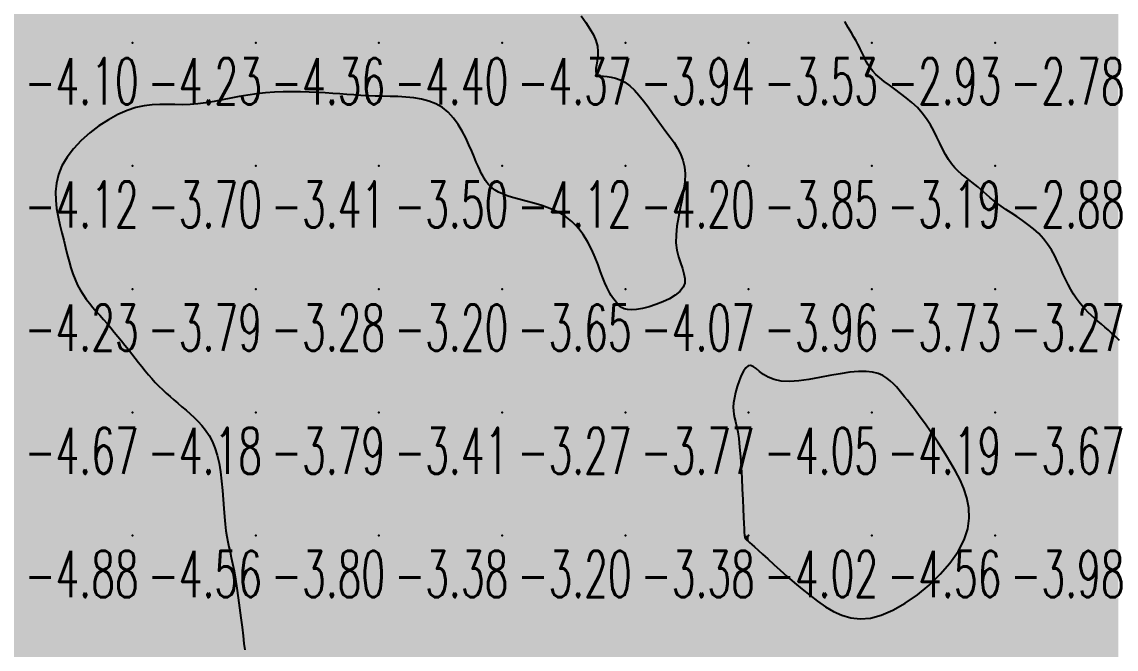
# Model space of a CAD drawing. Header units: millimetres. Extents: x 88261 to 90953, y 390274 to 392322.
# Drawn here: x 90121.3 to 90210.1, y 391508 to 391558.9 of the extents above; entities that cross this region are included whole.
import ezdxf
from ezdxf.enums import TextEntityAlignment as Align

# ---------------------------------------------------------------- set-up
doc = ezdxf.new("R2010")
doc.units = ezdxf.units.MM
doc.header["$LTSCALE"] = 25
for name, color, linetype in [('CN_03_00', 7, 'Continuous'), ('COTEAlt', 7, 'Continuous'), ('TN_COLORIAGE', 7, 'Continuous')]:
    doc.layers.add(name, color=color, linetype=linetype)
doc.styles.add('Simplex 1.0', font='Simplex.shx', dxfattribs={"width": 0.99, "height": 2.5})
doc.styles.get("Standard").update_dxf_attribs({"font": 'times.ttf'})

# ---------------------------------------------------------------- blocks, each defined once
blk = doc.blocks.new('COTE')
at = {"color": 0}
blk.add_point((0, 0), dxfattribs=at)
at = {"layer": 'COTEAlt'}
blk.add_attdef('ALT', text='', height=3.75, dxfattribs=at).set_placement((1.25, -1.25), align=Align.TOP_LEFT)

msp = doc.modelspace()

# ---------------------------------------------------------------- linework, layer by layer
at = {"layer": 'CN_03_00', "flags": 128}
for points, elevation in [([(90166.671, 391559.41), (90167.035, 391558.883), (90167.369, 391558.376), (90167.651, 391557.887), (90167.857, 391557.415), (90167.974, 391556.961), (90168.015, 391556.529), (90168.002, 391556.126), (90167.958, 391555.757), (90167.904, 391555.428), (90167.862, 391555.146), (90167.855, 391554.916), (90167.903, 391554.744), (90168.025, 391554.632), (90168.215, 391554.565), (90168.463, 391554.524), (90168.759, 391554.49), (90169.092, 391554.443), (90169.452, 391554.364), (90169.829, 391554.235), (90170.214, 391554.036), (90170.596, 391553.753), (90170.976, 391553.396), (90171.352, 391552.979), (90171.725, 391552.517), (90172.095, 391552.024), (90172.461, 391551.516), (90172.824, 391551.006), (90173.184, 391550.51), (90173.539, 391550.038), (90173.881, 391549.584), (90174.199, 391549.135), (90174.485, 391548.681), (90174.726, 391548.211), (90174.915, 391547.714), (90175.04, 391547.178), (90175.092, 391546.593), (90175.065, 391545.952), (90174.976, 391545.265), (90174.847, 391544.547), (90174.699, 391543.812), (90174.554, 391543.077), (90174.432, 391542.354), (90174.356, 391541.66), (90174.347, 391541.009), (90174.419, 391540.411), (90174.549, 391539.867), (90174.71, 391539.369), (90174.871, 391538.912), (90175.003, 391538.491), (90175.078, 391538.1), (90175.066, 391537.734), (90174.936, 391537.388), (90174.671, 391537.057), (90174.289, 391536.745), (90173.818, 391536.458), (90173.288, 391536.202), (90172.727, 391535.981), (90172.164, 391535.801), (90171.628, 391535.668), (90171.147, 391535.587), (90170.744, 391535.561), (90170.415, 391535.584), (90170.149, 391535.649), (90169.936, 391535.745), (90169.766, 391535.866), (90169.629, 391536.004), (90169.514, 391536.149), (90169.41, 391536.293), (90169.309, 391536.432), (90169.206, 391536.575), (90169.1, 391536.732), (90168.988, 391536.917), (90168.866, 391537.14), (90168.734, 391537.414), (90168.587, 391537.751), (90168.424, 391538.162), (90168.241, 391538.655), (90168.033, 391539.212), (90167.793, 391539.814), (90167.516, 391540.438), (90167.195, 391541.063), (90166.823, 391541.668), (90166.396, 391542.232), (90165.906, 391542.732), (90165.351, 391543.154), (90164.745, 391543.503), (90164.108, 391543.79), (90163.457, 391544.026), (90162.812, 391544.221), (90162.189, 391544.387), (90161.609, 391544.535), (90161.088, 391544.676), (90160.642, 391544.819), (90160.267, 391544.966), (90159.952, 391545.115), (90159.692, 391545.268), (90159.476, 391545.423), (90159.297, 391545.581), (90159.145, 391545.741), (90159.013, 391545.903), (90158.893, 391546.068), (90158.779, 391546.243), (90158.667, 391546.436), (90158.553, 391546.656), (90158.431, 391546.911), (90158.298, 391547.209), (90158.148, 391547.558), (90157.977, 391547.968), (90157.782, 391548.441), (90157.557, 391548.963), (90157.299, 391549.512), (90157.006, 391550.07), (90156.672, 391550.616), (90156.296, 391551.13), (90155.872, 391551.592), (90155.399, 391551.982), (90154.874, 391552.286), (90154.304, 391552.51), (90153.701, 391552.667), (90153.074, 391552.77), (90152.434, 391552.831), (90151.789, 391552.863), (90151.151, 391552.879), (90150.528, 391552.891), (90149.93, 391552.909), (90149.35, 391552.935), (90148.783, 391552.967), (90148.221, 391553.003), (90147.657, 391553.042), (90147.084, 391553.082), (90146.495, 391553.123), (90145.884, 391553.163), (90145.245, 391553.199), (90144.581, 391553.229), (90143.896, 391553.25), (90143.195, 391553.258), (90142.484, 391553.25), (90141.765, 391553.223), (90141.045, 391553.173), (90140.328, 391553.098), (90139.617, 391552.995), (90138.915, 391552.873), (90138.222, 391552.739), (90137.539, 391552.603), (90136.867, 391552.474), (90136.208, 391552.361), (90135.562, 391552.273), (90134.929, 391552.22), (90134.311, 391552.205), (90133.7, 391552.214), (90133.09, 391552.229), (90132.474, 391552.232), (90131.845, 391552.204), (90131.195, 391552.126), (90130.518, 391551.979), (90129.807, 391551.746), (90129.06, 391551.413), (90128.293, 391550.988), (90127.529, 391550.484), (90126.79, 391549.914), (90126.099, 391549.291), (90125.477, 391548.629), (90124.947, 391547.941), (90124.531, 391547.239), (90124.244, 391546.536), (90124.075, 391545.835), (90124.005, 391545.139), (90124.018, 391544.45), (90124.093, 391543.772), (90124.214, 391543.105), (90124.362, 391542.453), (90124.518, 391541.819), (90124.669, 391541.204), (90124.814, 391540.61), (90124.958, 391540.039), (90125.104, 391539.492), (90125.257, 391538.971), (90125.419, 391538.477), (90125.596, 391538.011), (90125.791, 391537.576), (90126.006, 391537.171), (90126.241, 391536.792), (90126.492, 391536.435), (90126.757, 391536.093), (90127.033, 391535.763), (90127.317, 391535.439), (90127.607, 391535.116), (90127.899, 391534.789), (90128.193, 391534.453), (90128.485, 391534.11), (90128.777, 391533.761), (90129.067, 391533.408), (90129.354, 391533.052), (90129.638, 391532.696), (90129.918, 391532.34), (90130.194, 391531.987), (90130.466, 391531.637), (90130.734, 391531.293), (90131, 391530.954), (90131.267, 391530.622), (90131.537, 391530.297), (90131.811, 391529.98), (90132.091, 391529.672), (90132.379, 391529.373), (90132.676, 391529.084), (90132.982, 391528.802), (90133.296, 391528.525), (90133.615, 391528.251), (90133.939, 391527.977), (90134.266, 391527.7), (90134.595, 391527.418), (90134.925, 391527.127), (90135.254, 391526.826), (90135.577, 391526.506), (90135.89, 391526.16), (90136.188, 391525.781), (90136.466, 391525.36), (90136.718, 391524.891), (90136.941, 391524.365), (90137.129, 391523.775), (90137.279, 391523.117), (90137.396, 391522.407), (90137.486, 391521.665), (90137.556, 391520.91), (90137.612, 391520.162), (90137.66, 391519.441), (90137.707, 391518.767), (90137.76, 391518.159), (90137.822, 391517.631), (90137.896, 391517.165), (90137.978, 391516.739), (90138.069, 391516.329), (90138.167, 391515.912), (90138.271, 391515.464), (90138.38, 391514.963), (90138.493, 391514.384), (90138.608, 391513.713), (90138.723, 391512.969), (90138.836, 391512.179), (90138.945, 391511.369), (90139.049, 391510.568), (90139.143, 391509.801), (90139.227, 391509.097), (90139.298, 391508.482), (90139.355, 391507.977)], -4), ([(90210.344, 391533.072), (90210.034, 391533.37), (90209.732, 391533.647), (90209.438, 391533.907), (90209.151, 391534.154), (90208.871, 391534.393), (90208.598, 391534.628), (90208.33, 391534.863), (90208.067, 391535.103), (90207.808, 391535.351), (90207.555, 391535.612), (90207.307, 391535.888), (90207.066, 391536.182), (90206.83, 391536.497), (90206.602, 391536.838), (90206.381, 391537.206), (90206.168, 391537.605), (90205.962, 391538.037), (90205.758, 391538.495), (90205.547, 391538.971), (90205.325, 391539.456), (90205.083, 391539.943), (90204.815, 391540.423), (90204.513, 391540.889), (90204.171, 391541.331), (90203.785, 391541.743), (90203.363, 391542.127), (90202.918, 391542.484), (90202.461, 391542.817), (90202.003, 391543.129), (90201.556, 391543.423), (90201.132, 391543.7), (90200.743, 391543.963), (90200.397, 391544.214), (90200.089, 391544.455), (90199.812, 391544.687), (90199.557, 391544.91), (90199.318, 391545.126), (90199.085, 391545.336), (90198.852, 391545.539), (90198.61, 391545.739), (90198.353, 391545.935), (90198.085, 391546.135), (90197.808, 391546.344), (90197.527, 391546.569), (90197.247, 391546.818), (90196.972, 391547.096), (90196.707, 391547.41), (90196.454, 391547.767), (90196.217, 391548.171), (90195.99, 391548.615), (90195.763, 391549.087), (90195.528, 391549.579), (90195.277, 391550.079), (90195, 391550.579), (90194.69, 391551.068), (90194.338, 391551.535), (90193.939, 391551.973), (90193.503, 391552.382), (90193.045, 391552.766), (90192.577, 391553.125), (90192.114, 391553.464), (90191.669, 391553.785), (90191.257, 391554.091), (90190.892, 391554.384), (90190.583, 391554.666), (90190.327, 391554.937), (90190.119, 391555.195), (90189.95, 391555.44), (90189.814, 391555.671), (90189.704, 391555.886), (90189.613, 391556.085), (90189.534, 391556.266), (90189.461, 391556.43), (90189.388, 391556.587), (90189.308, 391556.749), (90189.214, 391556.928), (90189.102, 391557.134), (90188.964, 391557.38), (90188.794, 391557.678), (90188.587, 391558.039), (90188.338, 391558.472), (90188.053, 391558.967)], -3)]:
    msp.add_lwpolyline(points, dxfattribs=dict(at, elevation=elevation))
at = {"layer": 'CN_03_00', "elevation": -4, "flags": 128}
msp.add_lwpolyline([(90185.84, 391511.906), (90186.478, 391511.459), (90187.135, 391511.073), (90187.82, 391510.769), (90188.541, 391510.566), (90189.308, 391510.486), (90190.13, 391510.549), (90191.014, 391510.776), (90191.963, 391511.18), (90192.949, 391511.741), (90193.939, 391512.432), (90194.897, 391513.225), (90195.79, 391514.095), (90196.582, 391515.013), (90197.24, 391515.951), (90197.73, 391516.884), (90198.027, 391517.788), (90198.147, 391518.658), (90198.118, 391519.493), (90197.967, 391520.291), (90197.719, 391521.053), (90197.403, 391521.776), (90197.044, 391522.461), (90196.669, 391523.106), (90196.302, 391523.711), (90195.946, 391524.278), (90195.603, 391524.807), (90195.272, 391525.301), (90194.955, 391525.763), (90194.653, 391526.193), (90194.365, 391526.593), (90194.092, 391526.966), (90193.834, 391527.314), (90193.589, 391527.639), (90193.355, 391527.945), (90193.128, 391528.235), (90192.905, 391528.512), (90192.684, 391528.78), (90192.461, 391529.04), (90192.235, 391529.298), (90192, 391529.553), (90191.746, 391529.799), (90191.461, 391530.026), (90191.135, 391530.226), (90190.754, 391530.389), (90190.307, 391530.506), (90189.783, 391530.568), (90189.169, 391530.566), (90188.461, 391530.496), (90187.677, 391530.374), (90186.846, 391530.222), (90185.992, 391530.062), (90185.144, 391529.917), (90184.326, 391529.807), (90183.566, 391529.755), (90182.89, 391529.783), (90182.318, 391529.903), (90181.843, 391530.094), (90181.449, 391530.325), (90181.123, 391530.566), (90180.851, 391530.786), (90180.619, 391530.955), (90180.412, 391531.043), (90180.216, 391531.018), (90180.02, 391530.859), (90179.827, 391530.585), (90179.642, 391530.221), (90179.47, 391529.796), (90179.317, 391529.335), (90179.189, 391528.865), (90179.09, 391528.413), (90179.027, 391528.007), (90179.003, 391527.664), (90179.014, 391527.367), (90179.052, 391527.09), (90179.113, 391526.808), (90179.189, 391526.495), (90179.274, 391526.124), (90179.362, 391525.671), (90179.446, 391525.109), (90179.521, 391524.422), (90179.587, 391523.636), (90179.644, 391522.784), (90179.694, 391521.9), (90179.737, 391521.019), (90179.774, 391520.177), (90179.805, 391519.406), (90179.832, 391518.741), (90179.855, 391518.208), (90179.876, 391517.799), (90179.895, 391517.497), (90179.912, 391517.283), (90179.929, 391517.141), (90179.947, 391517.053), (90179.967, 391517.002), (90179.989, 391516.971), (90180.016, 391516.944), (90180.054, 391516.91), (90180.114, 391516.861), (90180.202, 391516.787), (90180.329, 391516.679), (90180.502, 391516.528), (90180.731, 391516.325), (90181.024, 391516.061), (90181.386, 391515.731), (90181.812, 391515.341), (90182.294, 391514.904), (90182.821, 391514.43), (90183.385, 391513.931), (90183.978, 391513.417), (90184.59, 391512.901), (90185.213, 391512.393), (90185.84, 391511.906)], close=True, dxfattribs=at)
at = {"layer": 'TN_COLORIAGE', "color": 131}
for points in [[(90120.249, 391567.239, -4.389), (90120.249, 391557.239, -4.389), (90130.249, 391567.239, -4.389)], [(90120.249, 391557.239, -4.389), (90130.249, 391557.239, -4.389), (90130.249, 391567.239, -4.389)], [(90130.249, 391567.239, -4.746), (90130.249, 391557.239, -4.746), (90140.249, 391567.239, -4.746)], [(90130.249, 391557.239, -4.746), (90140.249, 391557.239, -4.746), (90140.249, 391567.239, -4.746)], [(90140.249, 391567.239, -4.556), (90140.249, 391557.239, -4.556), (90150.249, 391567.239, -4.556)], [(90140.249, 391557.239, -4.556), (90150.249, 391557.239, -4.556), (90150.249, 391567.239, -4.556)], [(90150.249, 391557.239, -4.534), (90160.249, 391557.239, -4.534), (90160.249, 391567.239, -4.534)], [(90150.249, 391567.239, -4.534), (90150.249, 391557.239, -4.534), (90160.249, 391567.239, -4.534)], [(90160.249, 391567.239, -4), (90165.382, 391567.239, -4), (90160.249, 391557.239, -4), (90164.482, 391561.472, -4)], [(90164.482, 391561.472, -4.372), (90168.898, 391557.239, -4.372), (90160.249, 391557.239, -4.372)], [(90120.249, 391557.239, -4.233), (90120.249, 391547.239, -4.233), (90130.249, 391557.239, -4.233)], [(90130.249, 391557.239, -4), (90130.249, 391552.87, -4), (90120.249, 391547.239, -4), (90123.079, 391547.239, -4)], [(90140.249, 391557.239, -4), (90134.769, 391551.76, -4), (90130.249, 391557.239, -4), (90130.249, 391552.87, -4)], [(90140.249, 391553.409, -4.364), (90134.769, 391551.76, -4.364), (90140.249, 391557.239, -4.364)], [(90150.249, 391557.239, -4), (90146.202, 391553.192, -4), (90140.249, 391557.239, -4), (90140.249, 391553.409, -4)], [(90146.202, 391553.192, -4.398), (90150.249, 391552.797, -4.398), (90150.249, 391557.239, -4.398)], [(90150.249, 391557.239, -4), (90150.249, 391552.797, -4), (90160.249, 391557.239, -4), (90155.974, 391552.964, -4)], [(90160.249, 391557.239, -4), (90155.974, 391552.964, -4), (90160.249, 391547.239, -4), (90158.249, 391547.239, -4)], [(90160.249, 391557.239, -4), (90168.898, 391557.239, -4), (90160.249, 391547.239, -4), (90167.068, 391554.059, -4)], [(90170.249, 391547.239, -4), (90170.249, 391554.987, -4), (90160.249, 391547.239, -4), (90167.068, 391554.059, -4)], [(90173.218, 391550.209, -4.2), (90170.249, 391554.987, -4.2), (90170.249, 391547.239, -4.2)], [(90173.218, 391550.209, -4.2), (90175.982, 391547.239, -4.2), (90170.249, 391547.239, -4.2)], [(90120.249, 391537.239, -4), (90124.618, 391541.609, -4), (90120.249, 391547.239, -4), (90123.079, 391547.239, -4)], [(90158.895, 391545.886, -4.124), (90158.249, 391547.239, -4.124), (90160.249, 391547.239, -4.124)], [(90158.895, 391545.886, -4.124), (90160.249, 391544.635, -4.124), (90160.249, 391547.239, -4.124)], [(90170.249, 391547.239, -4), (90166.639, 391543.63, -4), (90160.249, 391547.239, -4), (90160.249, 391544.635, -4)], [(90170.249, 391547.239, -4), (90166.639, 391543.63, -4), (90170.249, 391537.239, -4), (90168.627, 391537.239, -4)], [(90170.249, 391547.239, -4), (90175.982, 391547.239, -4), (90170.249, 391537.239, -4), (90173.402, 391540.393, -4)], [(90124.618, 391541.609, -4.233), (90125.557, 391537.239, -4.233), (90120.249, 391537.239, -4.233)], [(90173.402, 391540.393, -4.068), (90176.492, 391537.239, -4.068), (90170.249, 391537.239, -4.068)], [(90120.249, 391527.239, -4), (90127.897, 391534.888, -4), (90120.249, 391537.239, -4), (90125.557, 391537.239, -4)], [(90169.396, 391536.386, -4.068), (90168.627, 391537.239, -4.068), (90170.249, 391537.239, -4.068)], [(90169.396, 391536.386, -4.068), (90170.249, 391534.974, -4.068), (90170.249, 391537.239, -4.068)], [(90170.249, 391534.974, -4.068), (90176.492, 391537.239, -4.068), (90170.249, 391537.239, -4.068)], [(90120.249, 391527.239, -4), (90127.897, 391534.888, -4), (90130.249, 391527.239, -4), (90130.249, 391531.942, -4)], [(90178.59, 391527.239, -4.046), (90180.249, 391532.541, -4.046), (90180.249, 391527.239, -4.046)], [(90181.711, 391528.702, -4.046), (90180.249, 391532.541, -4.046), (90180.249, 391527.239, -4.046)], [(90132.273, 391529.264, -4.183), (90130.249, 391531.942, -4.183), (90130.249, 391527.239, -4.183)], [(90190.249, 391527.239, -4), (90190.249, 391531.349, -4), (90180.249, 391527.239, -4), (90181.711, 391528.702, -4)], [(90192.309, 391529.3, -4.189), (90190.249, 391531.349, -4.189), (90190.249, 391527.239, -4.189)], [(90132.273, 391529.264, -4.183), (90134.931, 391527.239, -4.183), (90130.249, 391527.239, -4.183)], [(90192.309, 391529.3, -4.189), (90193.923, 391527.239, -4.189), (90190.249, 391527.239, -4.189)], [(90120.249, 391527.239, -4.183), (90120.249, 391517.239, -4.183), (90130.249, 391527.239, -4.183)], [(90120.249, 391517.239, -4.183), (90130.249, 391517.239, -4.183), (90130.249, 391527.239, -4.183)], [(90130.249, 391517.239, -4), (90137.552, 391524.542, -4), (90130.249, 391527.239, -4), (90134.931, 391527.239, -4)], [(90179.553, 391526.544, -4.046), (90178.59, 391527.239, -4.046), (90180.249, 391527.239, -4.046)], [(90180.249, 391527.239, -4), (90179.553, 391526.544, -4), (90180.249, 391517.239, -4), (90179.872, 391517.239, -4)], [(90180.249, 391517.239, -4.189), (90190.249, 391517.239, -4.189), (90190.249, 391527.239, -4.189)], [(90180.249, 391527.239, -4.189), (90180.249, 391517.239, -4.189), (90190.249, 391527.239, -4.189)], [(90190.249, 391517.239, -4), (90196.549, 391523.54, -4), (90190.249, 391527.239, -4), (90193.923, 391527.239, -4)], [(90137.552, 391524.542, -4.561), (90137.635, 391517.239, -4.561), (90130.249, 391517.239, -4.561)], [(90196.549, 391523.54, -4.555), (90199.895, 391517.239, -4.555), (90190.249, 391517.239, -4.555)], [(90120.249, 391517.239, -4.561), (90120.249, 391507.239, -4.561), (90130.249, 391517.239, -4.561)], [(90120.249, 391507.239, -4.561), (90130.249, 391507.239, -4.561), (90130.249, 391517.239, -4.561)], [(90130.249, 391507.239, -4), (90138.466, 391515.456, -4), (90130.249, 391517.239, -4), (90137.635, 391517.239, -4)], [(90179.953, 391516.944, -4.024), (90179.872, 391517.239, -4.024), (90180.249, 391517.239, -4.024)], [(90179.953, 391516.944, -4.024), (90180.249, 391516.81, -4.024), (90180.249, 391517.239, -4.024)], [(90190.249, 391517.239, -4), (90185.194, 391512.185, -4), (90180.249, 391517.239, -4), (90180.249, 391516.81, -4)], [(90185.194, 391512.185, -4.555), (90190.249, 391508.808, -4.555), (90190.249, 391517.239, -4.555)], [(90190.249, 391508.808, -4.555), (90199.895, 391517.239, -4.555), (90190.249, 391517.239, -4.555)], [(90138.466, 391515.456, -4.915), (90139.459, 391507.239, -4.915), (90130.249, 391507.239, -4.915)]]:
    msp.add_solid(points, dxfattribs=at)
at = {"layer": 'TN_COLORIAGE', "color": 121}
for points in [[(90168.898, 391557.239, -3.493), (90164.482, 391561.472, -3.493), (90170.249, 391557.239, -3.493), (90170.249, 391567.239, -3.493)], [(90170.249, 391557.239, -3.235), (90180.249, 391557.239, -3.235), (90180.249, 391567.239, -3.235)], [(90170.249, 391567.239, -3.235), (90170.249, 391557.239, -3.235), (90180.249, 391567.239, -3.235)], [(90180.249, 391557.239, -3), (90185.822, 391562.813, -3), (90180.249, 391567.239, -3), (90183.843, 391567.239, -3)], [(90185.822, 391562.813, -3.527), (90189.056, 391557.239, -3.527), (90180.249, 391557.239, -3.527)], [(90167.068, 391554.059, -3.942), (90170.249, 391554.987, -3.942), (90170.249, 391557.239, -3.942)], [(90167.068, 391554.059, -3.942), (90168.898, 391557.239, -3.942), (90170.249, 391557.239, -3.942)], [(90170.249, 391554.987, -3.527), (90173.218, 391550.209, -3.527), (90170.249, 391557.239, -3.527), (90180.249, 391557.239, -3.527)], [(90175.982, 391547.239, -3.527), (90173.218, 391550.209, -3.527), (90180.249, 391547.239, -3.527), (90180.249, 391557.239, -3.527)], [(90180.249, 391547.239, -3), (90189.475, 391556.466, -3), (90180.249, 391557.239, -3), (90189.056, 391557.239, -3)], [(90180.249, 391547.239, -3), (90189.475, 391556.466, -3), (90190.249, 391547.239, -3), (90190.249, 391554.492, -3)], [(90194.879, 391551.87, -3.188), (90190.249, 391554.492, -3.188), (90190.249, 391547.239, -3.188)], [(90123.079, 391547.239, -3.7), (90130.249, 391552.87, -3.7), (90130.249, 391547.239, -3.7)], [(90134.769, 391551.76, -3.415), (90140.249, 391553.409, -3.415), (90130.249, 391547.239, -3.415), (90140.249, 391547.239, -3.415)], [(90130.249, 391552.87, -3.7), (90134.769, 391551.76, -3.7), (90130.249, 391547.239, -3.7)], [(90140.249, 391553.409, -3.415), (90146.202, 391553.192, -3.415), (90140.249, 391547.239, -3.415)], [(90150.249, 391552.797, -3.415), (90146.202, 391553.192, -3.415), (90150.249, 391547.239, -3.415), (90140.249, 391547.239, -3.415)], [(90158.249, 391547.239, -3.502), (90155.974, 391552.964, -3.502), (90150.249, 391547.239, -3.502)], [(90155.974, 391552.964, -3.502), (90150.249, 391552.797, -3.502), (90150.249, 391547.239, -3.502)], [(90194.879, 391551.87, -3.188), (90196.265, 391547.239, -3.188), (90190.249, 391547.239, -3.188)], [(90123.079, 391547.239, -3.7), (90124.618, 391541.609, -3.7), (90130.249, 391547.239, -3.7)], [(90125.557, 391537.239, -3.7), (90124.618, 391541.609, -3.7), (90130.249, 391537.239, -3.7), (90130.249, 391547.239, -3.7)], [(90130.249, 391547.239, -3.415), (90130.249, 391537.239, -3.415), (90140.249, 391547.239, -3.415)], [(90130.249, 391537.239, -3.415), (90140.249, 391537.239, -3.415), (90140.249, 391547.239, -3.415)], [(90140.249, 391547.239, -3.502), (90140.249, 391537.239, -3.502), (90150.249, 391547.239, -3.502)], [(90140.249, 391537.239, -3.502), (90150.249, 391537.239, -3.502), (90150.249, 391547.239, -3.502)], [(90158.249, 391547.239, -3.205), (90158.895, 391545.886, -3.205), (90150.249, 391547.239, -3.205), (90150.249, 391537.239, -3.205)], [(90176.492, 391537.239, -3.851), (90173.402, 391540.393, -3.851), (90180.249, 391537.239, -3.851), (90180.249, 391547.239, -3.851)], [(90173.402, 391540.393, -3.851), (90175.982, 391547.239, -3.851), (90180.249, 391547.239, -3.851)], [(90180.249, 391537.239, -3.188), (90190.249, 391537.239, -3.188), (90190.249, 391547.239, -3.188)], [(90180.249, 391547.239, -3.188), (90180.249, 391537.239, -3.188), (90190.249, 391547.239, -3.188)], [(90190.249, 391537.239, -3), (90198.787, 391545.777, -3), (90190.249, 391547.239, -3), (90196.265, 391547.239, -3)], [(90160.249, 391544.635, -3.205), (90158.895, 391545.886, -3.205), (90160.249, 391537.239, -3.205), (90150.249, 391537.239, -3.205)], [(90190.249, 391537.239, -3), (90198.787, 391545.777, -3), (90200.249, 391537.239, -3), (90200.249, 391544.083, -3)], [(90160.249, 391544.635, -3.646), (90166.639, 391543.63, -3.646), (90160.249, 391537.239, -3.646)], [(90204.675, 391541.665, -3.271), (90200.249, 391544.083, -3.271), (90200.249, 391537.239, -3.271)], [(90168.627, 391537.239, -3.646), (90166.639, 391543.63, -3.646), (90160.249, 391537.239, -3.646)], [(90204.675, 391541.665, -3.271), (90206.079, 391537.239, -3.271), (90200.249, 391537.239, -3.271)], [(90125.557, 391537.239, -3.794), (90127.897, 391534.888, -3.794), (90130.249, 391537.239, -3.794)], [(90130.249, 391531.942, -3.794), (90127.897, 391534.888, -3.794), (90130.249, 391537.239, -3.794)], [(90130.249, 391531.942, -3.281), (90132.273, 391529.264, -3.281), (90130.249, 391537.239, -3.281), (90140.249, 391537.239, -3.281)], [(90134.931, 391527.239, -3.281), (90132.273, 391529.264, -3.281), (90140.249, 391527.239, -3.281), (90140.249, 391537.239, -3.281)], [(90140.249, 391537.239, -3.205), (90140.249, 391527.239, -3.205), (90150.249, 391537.239, -3.205)], [(90140.249, 391527.239, -3.205), (90150.249, 391527.239, -3.205), (90150.249, 391537.239, -3.205)], [(90150.249, 391527.239, -3.646), (90160.249, 391527.239, -3.646), (90160.249, 391537.239, -3.646)], [(90150.249, 391537.239, -3.646), (90150.249, 391527.239, -3.646), (90160.249, 391537.239, -3.646)], [(90168.627, 391537.239, -3.266), (90169.396, 391536.386, -3.266), (90160.249, 391537.239, -3.266), (90160.249, 391527.239, -3.266)], [(90180.249, 391532.541, -3.766), (90178.59, 391527.239, -3.766), (90180.249, 391537.239, -3.766), (90170.249, 391527.239, -3.766)], [(90176.492, 391537.239, -3.766), (90170.249, 391534.974, -3.766), (90180.249, 391537.239, -3.766), (90170.249, 391527.239, -3.766)], [(90180.249, 391532.541, -3.729), (90181.711, 391528.702, -3.729), (90180.249, 391537.239, -3.729), (90190.249, 391537.239, -3.729)], [(90181.711, 391528.702, -3.729), (90190.249, 391531.349, -3.729), (90190.249, 391537.239, -3.729)], [(90190.249, 391531.349, -3.271), (90192.309, 391529.3, -3.271), (90190.249, 391537.239, -3.271), (90200.249, 391537.239, -3.271)], [(90193.923, 391527.239, -3.271), (90192.309, 391529.3, -3.271), (90200.249, 391527.239, -3.271), (90200.249, 391537.239, -3.271)], [(90200.249, 391527.239, -3), (90208.018, 391535.009, -3), (90200.249, 391537.239, -3), (90206.079, 391537.239, -3)], [(90170.249, 391534.974, -3.266), (90169.396, 391536.386, -3.266), (90170.249, 391527.239, -3.266), (90160.249, 391527.239, -3.266)], [(90200.249, 391527.239, -3), (90208.018, 391535.009, -3), (90210.249, 391527.239, -3), (90210.249, 391533.345, -3)], [(90134.931, 391527.239, -3.793), (90137.552, 391524.542, -3.793), (90140.249, 391527.239, -3.793)], [(90137.635, 391517.239, -3.793), (90137.552, 391524.542, -3.793), (90140.249, 391517.239, -3.793), (90140.249, 391527.239, -3.793)], [(90140.249, 391527.239, -3.411), (90140.249, 391517.239, -3.411), (90150.249, 391527.239, -3.411)], [(90140.249, 391517.239, -3.411), (90150.249, 391517.239, -3.411), (90150.249, 391527.239, -3.411)], [(90150.249, 391517.239, -3.266), (90160.249, 391517.239, -3.266), (90160.249, 391527.239, -3.266)], [(90150.249, 391527.239, -3.266), (90150.249, 391517.239, -3.266), (90160.249, 391527.239, -3.266)], [(90160.249, 391517.239, -3.766), (90170.249, 391517.239, -3.766), (90170.249, 391527.239, -3.766)], [(90160.249, 391527.239, -3.766), (90160.249, 391517.239, -3.766), (90170.249, 391527.239, -3.766)], [(90178.59, 391527.239, -3.378), (90179.553, 391526.544, -3.378), (90170.249, 391527.239, -3.378), (90170.249, 391517.239, -3.378)], [(90193.923, 391527.239, -3.674), (90196.549, 391523.54, -3.674), (90200.249, 391527.239, -3.674)], [(90199.895, 391517.239, -3.674), (90196.549, 391523.54, -3.674), (90200.249, 391517.239, -3.674), (90200.249, 391527.239, -3.674)], [(90200.249, 391517.239, -3.303), (90210.249, 391517.239, -3.303), (90210.249, 391527.239, -3.303)], [(90200.249, 391527.239, -3.303), (90200.249, 391517.239, -3.303), (90210.249, 391527.239, -3.303)], [(90179.872, 391517.239, -3.378), (90179.553, 391526.544, -3.378), (90170.249, 391517.239, -3.378)], [(90137.635, 391517.239, -3.801), (90138.466, 391515.456, -3.801), (90140.249, 391517.239, -3.801)], [(90139.459, 391507.239, -3.801), (90138.466, 391515.456, -3.801), (90140.249, 391507.239, -3.801), (90140.249, 391517.239, -3.801)], [(90140.249, 391517.239, -3.384), (90140.249, 391507.239, -3.384), (90150.249, 391517.239, -3.384)], [(90140.249, 391507.239, -3.384), (90150.249, 391507.239, -3.384), (90150.249, 391517.239, -3.384)], [(90150.249, 391507.239, -3.196), (90160.249, 391507.239, -3.196), (90160.249, 391517.239, -3.196)], [(90150.249, 391517.239, -3.196), (90150.249, 391507.239, -3.196), (90160.249, 391517.239, -3.196)], [(90160.249, 391507.239, -3.378), (90170.249, 391507.239, -3.378), (90170.249, 391517.239, -3.378)], [(90160.249, 391517.239, -3.378), (90160.249, 391507.239, -3.378), (90170.249, 391517.239, -3.378)], [(90179.872, 391517.239, -3.199), (90179.953, 391516.944, -3.199), (90170.249, 391517.239, -3.199), (90170.249, 391507.239, -3.199)], [(90180.249, 391516.81, -3.199), (90179.953, 391516.944, -3.199), (90180.249, 391507.239, -3.199), (90170.249, 391507.239, -3.199)], [(90180.249, 391516.81, -3.457), (90185.194, 391512.185, -3.457), (90180.249, 391507.239, -3.457)], [(90190.249, 391507.239, -3.98), (90200.249, 391507.239, -3.98), (90200.249, 391517.239, -3.98)], [(90199.895, 391517.239, -3.897), (90190.249, 391508.808, -3.897), (90200.249, 391517.239, -3.897), (90190.249, 391507.239, -3.897)], [(90200.249, 391507.239, -3.957), (90210.249, 391507.239, -3.957), (90210.249, 391517.239, -3.957)], [(90200.249, 391517.239, -3.957), (90200.249, 391507.239, -3.957), (90210.249, 391517.239, -3.957)], [(90190.249, 391508.808, -3.457), (90185.194, 391512.185, -3.457), (90190.249, 391507.239, -3.457), (90180.249, 391507.239, -3.457)]]:
    msp.add_solid(points, dxfattribs=at)
at = {"layer": 'TN_COLORIAGE', "color": 111}
for points in [[(90189.056, 391557.239, -2.581), (90185.822, 391562.813, -2.581), (90190.249, 391557.239, -2.581), (90190.249, 391567.239, -2.581)], [(90190.249, 391557.239, -2.208), (90200.249, 391557.239, -2.208), (90200.249, 391567.239, -2.208)], [(90190.249, 391567.239, -2.208), (90190.249, 391557.239, -2.208), (90200.249, 391567.239, -2.208)], [(90200.249, 391557.239, -2.315), (90210.249, 391557.239, -2.315), (90210.249, 391567.239, -2.315)], [(90200.249, 391567.239, -2.315), (90200.249, 391557.239, -2.315), (90210.249, 391567.239, -2.315)], [(90189.056, 391557.239, -2.929), (90189.475, 391556.466, -2.929), (90190.249, 391557.239, -2.929)], [(90190.249, 391554.492, -2.929), (90189.475, 391556.466, -2.929), (90190.249, 391557.239, -2.929)], [(90190.249, 391554.492, -2.781), (90194.879, 391551.87, -2.781), (90190.249, 391557.239, -2.781), (90200.249, 391557.239, -2.781)], [(90196.265, 391547.239, -2.781), (90194.879, 391551.87, -2.781), (90200.249, 391547.239, -2.781), (90200.249, 391557.239, -2.781)], [(90200.249, 391547.239, -2.656), (90210.249, 391547.239, -2.656), (90210.249, 391557.239, -2.656)], [(90200.249, 391557.239, -2.656), (90200.249, 391547.239, -2.656), (90210.249, 391557.239, -2.656)], [(90196.265, 391547.239, -2.875), (90198.787, 391545.777, -2.875), (90200.249, 391547.239, -2.875)], [(90200.249, 391544.083, -2.875), (90198.787, 391545.777, -2.875), (90200.249, 391547.239, -2.875)], [(90200.249, 391544.083, -2.659), (90204.675, 391541.665, -2.659), (90200.249, 391547.239, -2.659), (90210.249, 391547.239, -2.659)], [(90206.079, 391537.239, -2.659), (90204.675, 391541.665, -2.659), (90210.249, 391537.239, -2.659), (90210.249, 391547.239, -2.659)], [(90206.079, 391537.239, -2.806), (90208.018, 391535.009, -2.806), (90210.249, 391537.239, -2.806)], [(90210.249, 391533.345, -2.806), (90208.018, 391535.009, -2.806), (90210.249, 391537.239, -2.806)]]:
    msp.add_solid(points, dxfattribs=at)

# ---------------------------------------------------------------- block references
at = {"layer": 'COTEAlt'}
ref = msp.add_blockref('COTE', (90120.249, 391557.239), dxfattribs=at)
ref.add_attrib('ALT', '-4.10', dxfattribs={"height": 3.75, "style": 'Simplex 1.0', "width": 0.6}).set_placement((90121.499, 391555.989), align=Align.TOP_LEFT)
ref = msp.add_blockref('COTE', (90130.249, 391557.239), dxfattribs=at)
ref.add_attrib('ALT', '-4.23', dxfattribs={"height": 3.75, "style": 'Simplex 1.0', "width": 0.6}).set_placement((90131.499, 391555.989), align=Align.TOP_LEFT)
ref = msp.add_blockref('COTE', (90140.249, 391557.239), dxfattribs=at)
ref.add_attrib('ALT', '-4.36', dxfattribs={"height": 3.75, "style": 'Simplex 1.0', "width": 0.6}).set_placement((90141.499, 391555.989), align=Align.TOP_LEFT)
ref = msp.add_blockref('COTE', (90150.249, 391557.239), dxfattribs=at)
ref.add_attrib('ALT', '-4.40', dxfattribs={"height": 3.75, "style": 'Simplex 1.0', "width": 0.6}).set_placement((90151.499, 391555.989), align=Align.TOP_LEFT)
ref = msp.add_blockref('COTE', (90160.249, 391557.239), dxfattribs=at)
ref.add_attrib('ALT', '-4.37', dxfattribs={"height": 3.75, "style": 'Simplex 1.0', "width": 0.6}).set_placement((90161.499, 391555.989), align=Align.TOP_LEFT)
ref = msp.add_blockref('COTE', (90170.249, 391557.239), dxfattribs=at)
ref.add_attrib('ALT', '-3.94', dxfattribs={"height": 3.75, "style": 'Simplex 1.0', "width": 0.6}).set_placement((90171.499, 391555.989), align=Align.TOP_LEFT)
ref = msp.add_blockref('COTE', (90180.249, 391557.239), dxfattribs=at)
ref.add_attrib('ALT', '-3.53', dxfattribs={"height": 3.75, "style": 'Simplex 1.0', "width": 0.6}).set_placement((90181.499, 391555.989), align=Align.TOP_LEFT)
ref = msp.add_blockref('COTE', (90190.249, 391557.239), dxfattribs=at)
ref.add_attrib('ALT', '-2.93', dxfattribs={"height": 3.75, "style": 'Simplex 1.0', "width": 0.6}).set_placement((90191.499, 391555.989), align=Align.TOP_LEFT)
ref = msp.add_blockref('COTE', (90200.249, 391557.239), dxfattribs=at)
ref.add_attrib('ALT', '-2.78', dxfattribs={"height": 3.75, "style": 'Simplex 1.0', "width": 0.6}).set_placement((90201.499, 391555.989), align=Align.TOP_LEFT)
ref = msp.add_blockref('COTE', (90120.249, 391547.239), dxfattribs=at)
ref.add_attrib('ALT', '-4.12', dxfattribs={"height": 3.75, "style": 'Simplex 1.0', "width": 0.6}).set_placement((90121.499, 391545.989), align=Align.TOP_LEFT)
ref = msp.add_blockref('COTE', (90130.249, 391547.239), dxfattribs=at)
ref.add_attrib('ALT', '-3.70', dxfattribs={"height": 3.75, "style": 'Simplex 1.0', "width": 0.6}).set_placement((90131.499, 391545.989), align=Align.TOP_LEFT)
ref = msp.add_blockref('COTE', (90140.249, 391547.239), dxfattribs=at)
ref.add_attrib('ALT', '-3.41', dxfattribs={"height": 3.75, "style": 'Simplex 1.0', "width": 0.6}).set_placement((90141.499, 391545.989), align=Align.TOP_LEFT)
ref = msp.add_blockref('COTE', (90150.249, 391547.239), dxfattribs=at)
ref.add_attrib('ALT', '-3.50', dxfattribs={"height": 3.75, "style": 'Simplex 1.0', "width": 0.6}).set_placement((90151.499, 391545.989), align=Align.TOP_LEFT)
ref = msp.add_blockref('COTE', (90160.249, 391547.239), dxfattribs=at)
ref.add_attrib('ALT', '-4.12', dxfattribs={"height": 3.75, "style": 'Simplex 1.0', "width": 0.6}).set_placement((90161.499, 391545.989), align=Align.TOP_LEFT)
ref = msp.add_blockref('COTE', (90170.249, 391547.239), dxfattribs=at)
ref.add_attrib('ALT', '-4.20', dxfattribs={"height": 3.75, "style": 'Simplex 1.0', "width": 0.6}).set_placement((90171.499, 391545.989), align=Align.TOP_LEFT)
ref = msp.add_blockref('COTE', (90180.249, 391547.239), dxfattribs=at)
ref.add_attrib('ALT', '-3.85', dxfattribs={"height": 3.75, "style": 'Simplex 1.0', "width": 0.6}).set_placement((90181.499, 391545.989), align=Align.TOP_LEFT)
ref = msp.add_blockref('COTE', (90190.249, 391547.239), dxfattribs=at)
ref.add_attrib('ALT', '-3.19', dxfattribs={"height": 3.75, "style": 'Simplex 1.0', "width": 0.6}).set_placement((90191.499, 391545.989), align=Align.TOP_LEFT)
ref = msp.add_blockref('COTE', (90200.249, 391547.239), dxfattribs=at)
ref.add_attrib('ALT', '-2.88', dxfattribs={"height": 3.75, "style": 'Simplex 1.0', "width": 0.6}).set_placement((90201.499, 391545.989), align=Align.TOP_LEFT)
ref = msp.add_blockref('COTE', (90120.249, 391537.239), dxfattribs=at)
ref.add_attrib('ALT', '-4.23', dxfattribs={"height": 3.75, "style": 'Simplex 1.0', "width": 0.6}).set_placement((90121.499, 391535.989), align=Align.TOP_LEFT)
ref = msp.add_blockref('COTE', (90130.249, 391537.239), dxfattribs=at)
ref.add_attrib('ALT', '-3.79', dxfattribs={"height": 3.75, "style": 'Simplex 1.0', "width": 0.6}).set_placement((90131.499, 391535.989), align=Align.TOP_LEFT)
ref = msp.add_blockref('COTE', (90140.249, 391537.239), dxfattribs=at)
ref.add_attrib('ALT', '-3.28', dxfattribs={"height": 3.75, "style": 'Simplex 1.0', "width": 0.6}).set_placement((90141.499, 391535.989), align=Align.TOP_LEFT)
ref = msp.add_blockref('COTE', (90150.249, 391537.239), dxfattribs=at)
ref.add_attrib('ALT', '-3.20', dxfattribs={"height": 3.75, "style": 'Simplex 1.0', "width": 0.6}).set_placement((90151.499, 391535.989), align=Align.TOP_LEFT)
ref = msp.add_blockref('COTE', (90160.249, 391537.239), dxfattribs=at)
ref.add_attrib('ALT', '-3.65', dxfattribs={"height": 3.75, "style": 'Simplex 1.0', "width": 0.6}).set_placement((90161.499, 391535.989), align=Align.TOP_LEFT)
ref = msp.add_blockref('COTE', (90170.249, 391537.239), dxfattribs=at)
ref.add_attrib('ALT', '-4.07', dxfattribs={"height": 3.75, "style": 'Simplex 1.0', "width": 0.6}).set_placement((90171.499, 391535.989), align=Align.TOP_LEFT)
ref = msp.add_blockref('COTE', (90180.249, 391537.239), dxfattribs=at)
ref.add_attrib('ALT', '-3.96', dxfattribs={"height": 3.75, "style": 'Simplex 1.0', "width": 0.6}).set_placement((90181.499, 391535.989), align=Align.TOP_LEFT)
ref = msp.add_blockref('COTE', (90190.249, 391537.239), dxfattribs=at)
ref.add_attrib('ALT', '-3.73', dxfattribs={"height": 3.75, "style": 'Simplex 1.0', "width": 0.6}).set_placement((90191.499, 391535.989), align=Align.TOP_LEFT)
ref = msp.add_blockref('COTE', (90200.249, 391537.239), dxfattribs=at)
ref.add_attrib('ALT', '-3.27', dxfattribs={"height": 3.75, "style": 'Simplex 1.0', "width": 0.6}).set_placement((90201.499, 391535.989), align=Align.TOP_LEFT)
ref = msp.add_blockref('COTE', (90120.249, 391527.239), dxfattribs=at)
ref.add_attrib('ALT', '-4.67', dxfattribs={"height": 3.75, "style": 'Simplex 1.0', "width": 0.6}).set_placement((90121.499, 391525.989), align=Align.TOP_LEFT)
ref = msp.add_blockref('COTE', (90130.249, 391527.239), dxfattribs=at)
ref.add_attrib('ALT', '-4.18', dxfattribs={"height": 3.75, "style": 'Simplex 1.0', "width": 0.6}).set_placement((90131.499, 391525.989), align=Align.TOP_LEFT)
ref = msp.add_blockref('COTE', (90140.249, 391527.239), dxfattribs=at)
ref.add_attrib('ALT', '-3.79', dxfattribs={"height": 3.75, "style": 'Simplex 1.0', "width": 0.6}).set_placement((90141.499, 391525.989), align=Align.TOP_LEFT)
ref = msp.add_blockref('COTE', (90150.249, 391527.239), dxfattribs=at)
ref.add_attrib('ALT', '-3.41', dxfattribs={"height": 3.75, "style": 'Simplex 1.0', "width": 0.6}).set_placement((90151.499, 391525.989), align=Align.TOP_LEFT)
ref = msp.add_blockref('COTE', (90160.249, 391527.239), dxfattribs=at)
ref.add_attrib('ALT', '-3.27', dxfattribs={"height": 3.75, "style": 'Simplex 1.0', "width": 0.6}).set_placement((90161.499, 391525.989), align=Align.TOP_LEFT)
ref = msp.add_blockref('COTE', (90170.249, 391527.239), dxfattribs=at)
ref.add_attrib('ALT', '-3.77', dxfattribs={"height": 3.75, "style": 'Simplex 1.0', "width": 0.6}).set_placement((90171.499, 391525.989), align=Align.TOP_LEFT)
ref = msp.add_blockref('COTE', (90180.249, 391527.239), dxfattribs=at)
ref.add_attrib('ALT', '-4.05', dxfattribs={"height": 3.75, "style": 'Simplex 1.0', "width": 0.6}).set_placement((90181.499, 391525.989), align=Align.TOP_LEFT)
ref = msp.add_blockref('COTE', (90190.249, 391527.239), dxfattribs=at)
ref.add_attrib('ALT', '-4.19', dxfattribs={"height": 3.75, "style": 'Simplex 1.0', "width": 0.6}).set_placement((90191.499, 391525.989), align=Align.TOP_LEFT)
ref = msp.add_blockref('COTE', (90200.249, 391527.239), dxfattribs=at)
ref.add_attrib('ALT', '-3.67', dxfattribs={"height": 3.75, "style": 'Simplex 1.0', "width": 0.6}).set_placement((90201.499, 391525.989), align=Align.TOP_LEFT)
ref = msp.add_blockref('COTE', (90120.249, 391517.239), dxfattribs=at)
ref.add_attrib('ALT', '-4.88', dxfattribs={"height": 3.75, "style": 'Simplex 1.0', "width": 0.6}).set_placement((90121.499, 391515.989), align=Align.TOP_LEFT)
ref = msp.add_blockref('COTE', (90130.249, 391517.239), dxfattribs=at)
ref.add_attrib('ALT', '-4.56', dxfattribs={"height": 3.75, "style": 'Simplex 1.0', "width": 0.6}).set_placement((90131.499, 391515.989), align=Align.TOP_LEFT)
ref = msp.add_blockref('COTE', (90140.249, 391517.239), dxfattribs=at)
ref.add_attrib('ALT', '-3.80', dxfattribs={"height": 3.75, "style": 'Simplex 1.0', "width": 0.6}).set_placement((90141.499, 391515.989), align=Align.TOP_LEFT)
ref = msp.add_blockref('COTE', (90150.249, 391517.239), dxfattribs=at)
ref.add_attrib('ALT', '-3.38', dxfattribs={"height": 3.75, "style": 'Simplex 1.0', "width": 0.6}).set_placement((90151.499, 391515.989), align=Align.TOP_LEFT)
ref = msp.add_blockref('COTE', (90160.249, 391517.239), dxfattribs=at)
ref.add_attrib('ALT', '-3.20', dxfattribs={"height": 3.75, "style": 'Simplex 1.0', "width": 0.6}).set_placement((90161.499, 391515.989), align=Align.TOP_LEFT)
ref = msp.add_blockref('COTE', (90170.249, 391517.239), dxfattribs=at)
ref.add_attrib('ALT', '-3.38', dxfattribs={"height": 3.75, "style": 'Simplex 1.0', "width": 0.6}).set_placement((90171.499, 391515.989), align=Align.TOP_LEFT)
ref = msp.add_blockref('COTE', (90180.249, 391517.239), dxfattribs=at)
ref.add_attrib('ALT', '-4.02', dxfattribs={"height": 3.75, "style": 'Simplex 1.0', "width": 0.6}).set_placement((90181.499, 391515.989), align=Align.TOP_LEFT)
ref = msp.add_blockref('COTE', (90190.249, 391517.239), dxfattribs=at)
ref.add_attrib('ALT', '-4.56', dxfattribs={"height": 3.75, "style": 'Simplex 1.0', "width": 0.6}).set_placement((90191.499, 391515.989), align=Align.TOP_LEFT)
ref = msp.add_blockref('COTE', (90200.249, 391517.239), dxfattribs=at)
ref.add_attrib('ALT', '-3.98', dxfattribs={"height": 3.75, "style": 'Simplex 1.0', "width": 0.6}).set_placement((90201.499, 391515.989), align=Align.TOP_LEFT)

doc.saveas('drawing.dxf')
